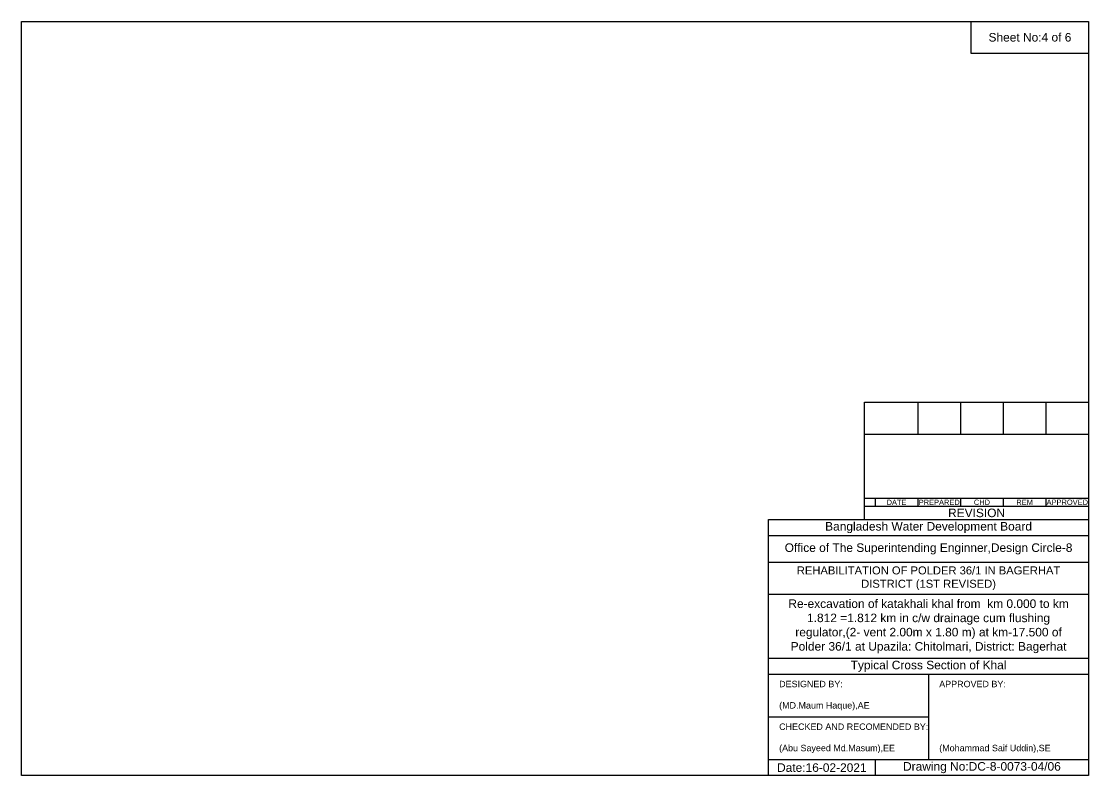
# Model space of a CAD drawing. Header units: inches. Extents: x 100000 to 145000, y -3535 to 0.
# Drawn here: x 120000 to 125000, y -3535 to 0 of the extents above; entities that cross this region are included whole.
import ezdxf

# ---------------------------------------------------------------- set-up
doc = ezdxf.new("R2010")
doc.units = ezdxf.units.IN
doc.header["$MEASUREMENT"] = 0
doc.styles.get("Standard").update_dxf_attribs({"font": 'arial.ttf'})

msp = doc.modelspace()

# ---------------------------------------------------------------- linework, layer by layer
for points in [[(120000, 0), (125000, 0), (125000, -3535), (120000, -3535)], [(124450, 0), (125000, 0), (125000, -150), (124450, -150)]]:
    msp.add_lwpolyline(points, close=True)
for points in [[(123950, -2335), (123950, -1785), (125000, -1785)], [(124000, -1785), (124000, -1785)], [(124200, -1785), (124200, -1935)], [(124400, -1785), (124400, -1935)], [(124600, -1785), (124600, -1935)], [(124800, -1785), (124800, -1935)], [(123950, -1935), (125000, -1935)], [(123950, -2235), (125000, -2235)], [(124000, -2235), (124000, -2272.5)], [(124200, -2235), (124200, -2272.5)], [(124400, -2235), (124400, -2272.5)], [(124600, -2235), (124600, -2272.5)], [(124800, -2235), (124800, -2272.5)], [(123950, -2272.5), (125000, -2272.5)], [(123500, -3535), (123500, -2335), (125000, -2335)], [(123500, -2410), (125000, -2410)], [(123500, -2535), (125000, -2535)], [(123500, -2685), (125000, -2685)], [(123500, -2985), (125000, -2985)], [(123500, -3060), (125000, -3060)], [(124250, -3060), (124250, -3460)], [(123500, -3260), (124250, -3260)], [(123500, -3460), (125000, -3460)], [(124000, -3460), (124000, -3535)]]:
    msp.add_lwpolyline(points)

# ---------------------------------------------------------------- texts
at = {"char_height": 40, "attachment_point": 5}
for s, insert in [('Sheet No:4 of 6', (124725, -75)), ('Bangladesh Water Development Board', (124250, -2372.5)), ('Office of The Superintending Enginner,Design Circle-8', (124250, -2472.5))]:
    msp.add_mtext(s, dxfattribs=dict(at, insert=insert))
for s, insert, char_height, width, attachment_point in [('DATE', (124100, -2253.8), 25, 200, 5), ('PREPARED', (124300, -2253.8), 25, 200, 5), ('CHD', (124500, -2253.8), 25, 200, 5), ('REM', (124700, -2253.8), 25, 200, 5), ('APPROVED', (124900, -2253.8), 25, 200, 5), ('REVISION ', (124475, -2303.8), 40, 1050, 5), ('REHABILITATION OF POLDER 36/1 IN BAGERHAT DISTRICT (1ST REVISED)', (124250, -2610), 37.5, 1400, 5), ('Re-excavation of katakhali khal from  km 0.000 to km 1.812 =1.812 km in c/w drainage cum flushing regulator,(2- vent 2.00m x 1.80 m) at km-17.500 of Polder 36/1 at Upazila: Chitolmari, District: Bagerhat ^J', (124250, -2835), 40, 1400, 5), ('Typical Cross Section of Khal', (124250, -3022.5), 40, 1400, 5), ('DESIGNED BY:^J^J(MD.Maum Haque),AE', (123550, -3160), 30, 700, 4), ('APPROVED BY:^J^J^J^J^J^J(Mohammad Saif Uddin),SE', (124300, -3260), 30, 700, 4), ('CHECKED AND RECOMENDED BY:^J^J(Abu Sayeed Md.Masum),EE', (123550, -3360), 30, 700, 4), ('Date:16-02-2021', (123750, -3497.5), 40, 700, 5), ('Drawing No:DC-8-0073-04/06', (124500, -3497.5), 40, 1100, 5)]:
    msp.add_mtext(s, dxfattribs=dict(insert=insert, char_height=char_height, width=width, attachment_point=attachment_point))

doc.saveas('drawing.dxf')
